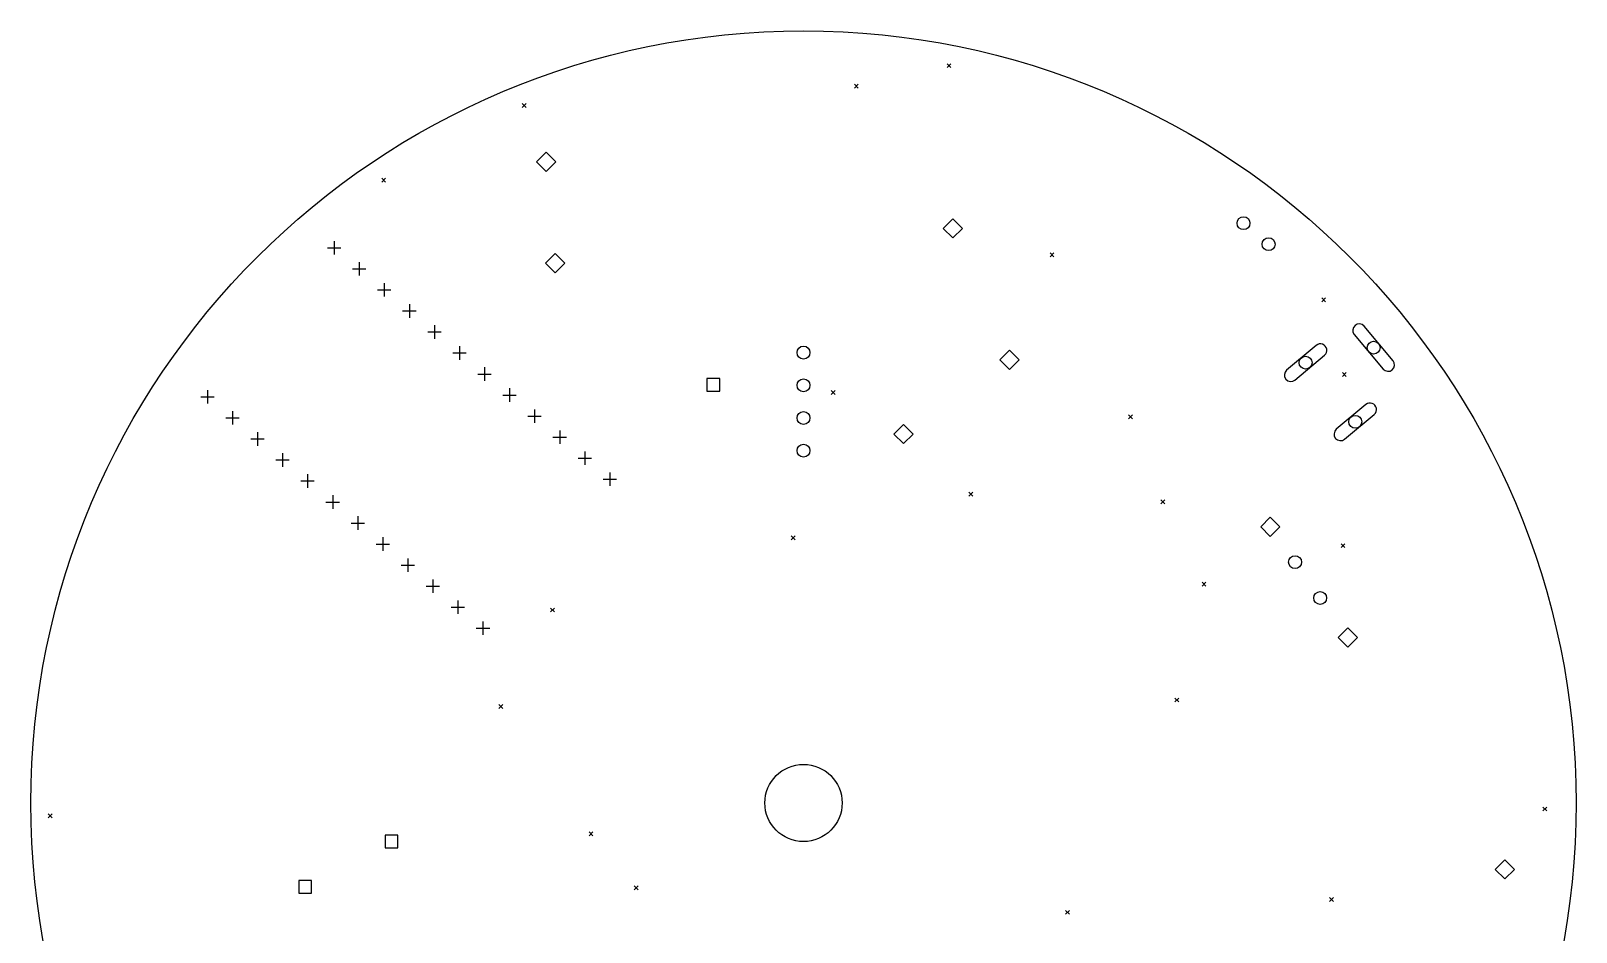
# Model space of a CAD drawing. Extents: x 38 to 160, y -179 to -40.
# Drawn here: x 40 to 160, y -110 to -40 of the extents above; entities that cross this region are included whole.
import ezdxf

# ---------------------------------------------------------------- set-up
doc = ezdxf.new("R2010")
doc.units = 0
doc.layers.add('BLACK', color=7, linetype='CONTINUOUS')

msp = doc.modelspace()

# ---------------------------------------------------------------- linework, layer by layer
at = {"layer": 'BLACK', "linetype": 'CONTINUOUS'}
for p, q in [((111.15, -42.55), (111.45, -42.85)), ((111.45, -42.55), (111.15, -42.85)), ((103.95, -44.15), (104.25, -44.45)), ((104.25, -44.15), (103.95, -44.45)), ((78.15, -45.65), (78.45, -45.95)), ((78.45, -45.65), (78.15, -45.95)), ((80.014717, -49.427111), (79.264717, -50.177111)), ((79.264717, -50.177111), (80.014717, -50.927111)), ((80.764717, -50.177111), (80.014717, -49.427111)), ((80.014717, -50.927111), (80.764717, -50.177111)), ((67.25, -51.45), (67.55, -51.75)), ((67.55, -51.45), (67.25, -51.75)), ((111.585283, -54.595221), (110.835283, -55.345221)), ((112.335283, -55.345221), (111.585283, -54.595221)), ((63.553254, -56.349094), (63.553254, -57.389094)), ((110.835283, -55.345221), (111.585283, -56.095221)), ((111.585283, -56.095221), (112.335283, -55.345221)), ((63.033254, -56.869094), (64.073254, -56.869094)), ((80.703247, -57.297049), (79.953247, -58.047049)), ((81.453247, -58.047049), (80.703247, -57.297049)), ((119.15, -57.25), (119.45, -57.55)), ((119.45, -57.25), (119.15, -57.55)), ((64.979007, -58.501774), (66.019007, -58.501774)), ((65.499007, -57.981774), (65.499007, -59.021774)), ((79.953247, -58.047049), (80.703247, -58.797049)), ((80.703247, -58.797049), (81.453247, -58.047049)), ((67.44476, -59.614455), (67.44476, -60.654455)), ((66.92476, -60.134455), (67.96476, -60.134455)), ((140.25, -60.75), (140.55, -61.05)), ((140.55, -60.75), (140.25, -61.05)), ((68.870513, -61.767136), (69.910513, -61.767136)), ((69.390513, -61.247136), (69.390513, -62.287136)), ((70.816266, -63.399816), (71.856266, -63.399816)), ((71.336266, -62.879816), (71.336266, -63.919816)), ((142.769112, -63.595435), (145.018869, -66.276591)), ((145.784914, -65.633803), (143.535157, -62.952647)), ((73.282019, -64.512497), (73.282019, -65.552497)), ((139.820705, -64.437685), (137.522572, -66.366048)), ((72.762019, -65.032497), (73.802019, -65.032497)), ((115.996799, -64.812917), (115.246799, -65.562917)), ((115.246799, -65.562917), (115.996799, -66.312917)), ((116.746799, -65.562917), (115.996799, -64.812917)), ((115.996799, -66.312917), (116.746799, -65.562917)), ((138.165359, -67.132093), (140.463492, -65.20373)), ((74.707772, -66.665177), (75.747772, -66.665177)), ((75.227772, -66.145177), (75.227772, -67.185177)), ((93.494979, -67.005021), (92.505021, -67.005021)), ((92.505021, -67.005021), (92.505021, -67.994979)), ((93.494979, -67.994979), (93.494979, -67.005021)), ((141.85, -66.55), (142.15, -66.85)), ((142.15, -66.55), (141.85, -66.85)), ((53.706278, -67.928691), (53.706278, -68.968691)), ((76.653524, -68.297858), (77.693524, -68.297858)), ((77.173524, -67.777858), (77.173524, -68.817858)), ((92.505021, -67.994979), (93.494979, -67.994979)), ((102.15, -67.95), (102.45, -68.25)), ((102.45, -67.95), (102.15, -68.25)), ((53.186278, -68.448691), (54.226278, -68.448691)), ((55.652031, -69.561371), (55.652031, -70.601371)), ((79.119277, -69.410538), (79.119277, -70.450538)), ((143.677429, -69.033949), (141.379296, -70.962312)), ((55.132031, -70.081371), (56.172031, -70.081371)), ((78.599277, -69.930538), (79.639277, -69.930538)), ((107.764321, -70.57736), (107.014321, -71.32736)), ((108.514321, -71.32736), (107.764321, -70.57736)), ((125.25, -69.85), (125.55, -70.15)), ((125.55, -69.85), (125.25, -70.15)), ((142.022083, -71.728357), (144.320216, -69.799994)), ((57.077784, -71.714052), (58.117784, -71.714052)), ((57.597784, -71.194052), (57.597784, -72.234052)), ((80.54503, -71.563219), (81.58503, -71.563219)), ((81.06503, -71.043219), (81.06503, -72.083219)), ((107.014321, -71.32736), (107.764321, -72.07736)), ((107.764321, -72.07736), (108.514321, -71.32736)), ((59.543537, -72.826732), (59.543537, -73.866732)), ((82.490783, -73.195899), (83.530783, -73.195899)), ((83.010783, -72.675899), (83.010783, -73.715899)), ((59.023537, -73.346732), (60.063537, -73.346732)), ((84.956536, -74.30858), (84.956536, -75.34858)), ((60.96929, -74.979413), (62.00929, -74.979413)), ((61.48929, -74.459413), (61.48929, -75.499413)), ((84.436536, -74.82858), (85.476536, -74.82858)), ((62.915043, -76.612093), (63.955043, -76.612093)), ((63.435043, -76.092093), (63.435043, -77.132093)), ((112.85, -75.85), (113.15, -76.15)), ((113.15, -75.85), (112.85, -76.15)), ((127.75, -76.45), (128.05, -76.75)), ((128.05, -76.45), (127.75, -76.75)), ((65.380795, -77.724774), (65.380795, -78.764774)), ((136.254116, -77.790826), (135.504116, -78.540826)), ((137.004116, -78.540826), (136.254116, -77.790826)), ((64.860795, -78.244774), (65.900795, -78.244774)), ((135.504116, -78.540826), (136.254116, -79.290826)), ((136.254116, -79.290826), (137.004116, -78.540826)), ((66.806548, -79.877454), (67.846548, -79.877454)), ((67.326548, -79.357454), (67.326548, -80.397454)), ((99.05, -79.25), (99.35, -79.55)), ((99.35, -79.25), (99.05, -79.55)), ((141.75, -79.85), (142.05, -80.15)), ((142.05, -79.85), (141.75, -80.15)), ((68.752301, -81.510135), (69.792301, -81.510135)), ((69.272301, -80.990135), (69.272301, -82.030135)), ((71.218054, -82.622815), (71.218054, -83.662815)), ((70.698054, -83.142815), (71.738054, -83.142815)), ((130.95, -82.85), (131.25, -83.15)), ((131.25, -82.85), (130.95, -83.15)), ((72.643807, -84.775496), (73.683807, -84.775496)), ((73.163807, -84.255496), (73.163807, -85.295496)), ((80.35, -84.85), (80.65, -85.15)), ((80.65, -84.85), (80.35, -85.15)), ((75.10956, -85.888177), (75.10956, -86.928177)), ((142.276669, -86.391922), (141.526669, -87.141922)), ((143.026669, -87.141922), (142.276669, -86.391922)), ((74.58956, -86.408177), (75.62956, -86.408177)), ((141.526669, -87.141922), (142.276669, -87.891922)), ((142.276669, -87.891922), (143.026669, -87.141922)), ((76.35, -92.35), (76.65, -92.65)), ((76.65, -92.35), (76.35, -92.65)), ((128.85, -91.85), (129.15, -92.15)), ((129.15, -91.85), (128.85, -92.15)), ((157.425, -100.325), (157.725, -100.625)), ((157.725, -100.325), (157.425, -100.625)), ((41.35, -100.85), (41.65, -101.15)), ((41.65, -100.85), (41.35, -101.15)), ((68.494979, -102.505021), (67.505021, -102.505021)), ((67.505021, -102.505021), (67.505021, -103.494979)), ((68.494979, -103.494979), (68.494979, -102.505021)), ((83.35, -102.25), (83.65, -102.55)), ((83.65, -102.25), (83.35, -102.55)), ((67.505021, -103.494979), (68.494979, -103.494979)), ((154.465253, -104.409231), (153.715253, -105.159231)), ((153.715253, -105.159231), (154.465253, -105.909231)), ((155.215253, -105.159231), (154.465253, -104.409231)), ((154.465253, -105.909231), (155.215253, -105.159231)), ((61.797879, -106.019921), (60.807921, -106.019921)), ((60.807921, -106.019921), (60.807921, -107.009879)), ((61.797879, -107.009879), (61.797879, -106.019921)), ((86.85, -106.45), (87.15, -106.75)), ((87.15, -106.45), (86.85, -106.75)), ((60.807921, -107.009879), (61.797879, -107.009879)), ((140.85, -107.35), (141.15, -107.65)), ((141.15, -107.35), (140.85, -107.65)), ((120.35, -108.35), (120.65, -108.65)), ((120.65, -108.35), (120.35, -108.65))]:
    msp.add_line(p, q, dxfattribs=at)
at = {"layer": 'BLACK'}
for centre, radius in [((100, -100), 60), ((134.173801, -54.944025), 0.5), ((136.119554, -56.576706), 0.5), ((100, -65), 0.5), ((144.277013, -64.614619), 0.5), ((138.993032, -65.784889), 0.5), ((100, -67.54), 0.5), ((100, -70.08), 0.5), ((142.849756, -70.381153), 0.5), ((100, -72.62), 0.5), ((138.175597, -81.284985), 0.5), ((140.125757, -84.070102), 0.5), ((100, -100), 3)]:
    msp.add_circle(centre, radius, dxfattribs=at)
for centre, start, end in [((143.152135, -63.274041), 40, 220), ((140.142099, -64.820708), -50, 130), ((145.401891, -65.955197), 220, 400), ((137.843965, -66.74907), 130, 310), ((143.998823, -69.416972), -50, 130), ((141.700689, -71.345334), 130, 310)]:
    msp.add_arc(centre, 0.5, start, end, dxfattribs=at)

doc.saveas('drawing.dxf')
